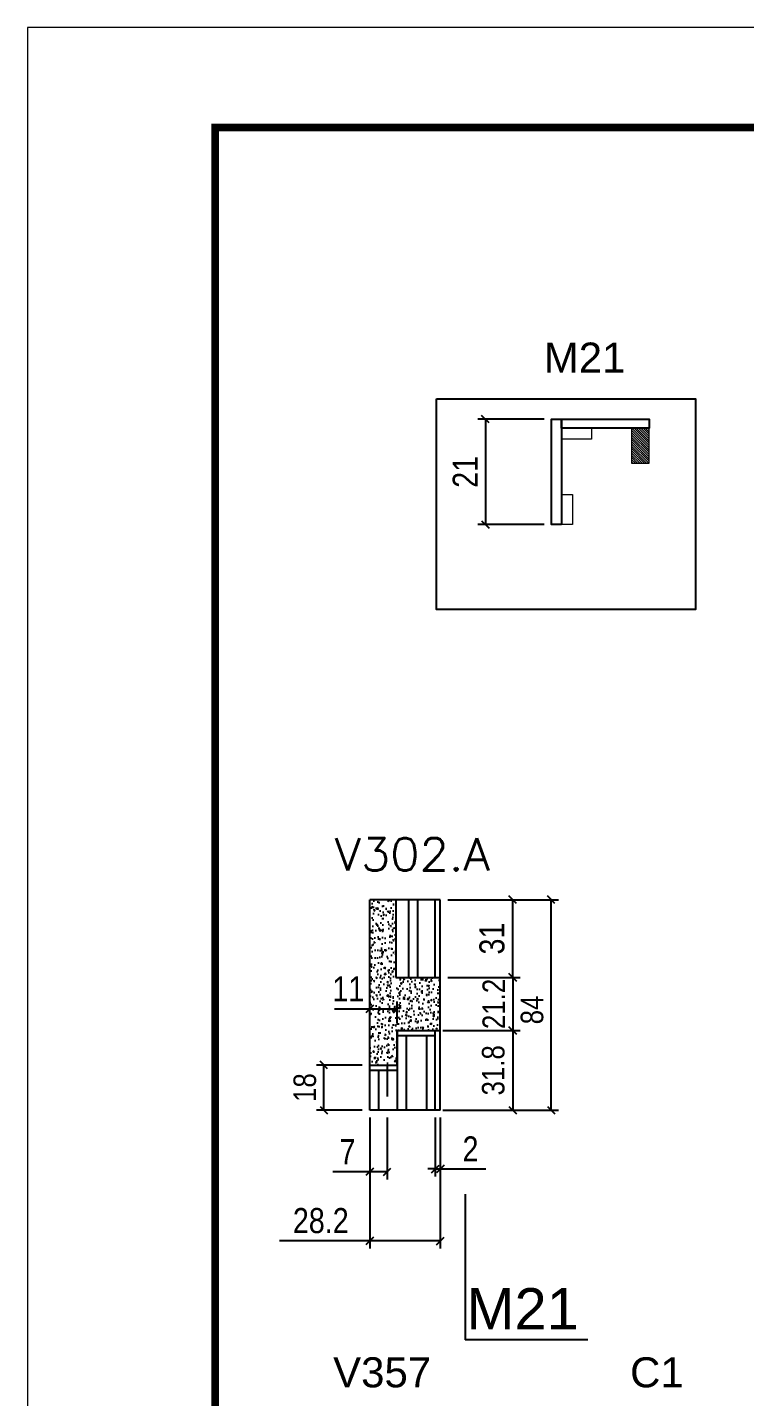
# Model space of a CAD drawing. Extents: x 137137 to 143418, y 10464 to 34486.
# Drawn here: x 138736 to 139022, y 32791 to 33337 of the extents above; entities that cross this region are included whole.
import ezdxf

# ---------------------------------------------------------------- set-up
doc = ezdxf.new("R2010")
doc.units = 0
doc.linetypes.add('DASHED', pattern=[0.75, 0.5, -0.25])
doc.linetypes.add('HIDDEN', pattern=[0.375, 0.25, -0.125])
for name, color, linetype in [('5', 5, 'Continuous'), ('COTA', 241, 'Continuous'), ('NOMENCLATURA', 7, 'Continuous'), ('Painéis', 200, 'Continuous'), ('SARR_2.2x7', 40, 'Continuous'), ('SARR_3.5x7', 81, 'Continuous')]:
    doc.layers.add(name, color=color, linetype=linetype)
for name, color, linetype, lineweight in [('Folhas', 255, 'Continuous', 9), ('Madeira', 126, 'Continuous', 18), ('Sarr 2.2x7', 40, 'Continuous', 9), ('SARRAFO DE PRESSAO', 251, 'DASHED', 9), ('Texto Seção', 7, 'Continuous', 15)]:
    doc.layers.add(name, color=color, linetype=linetype, lineweight=lineweight)
doc.styles.add('COTA TECNICA', font='techl___.ttf', dxfattribs={"height": 10})
doc.styles.add('COTA TECNICA-50', font='techl___.ttf', dxfattribs={"height": 9})
doc.styles.add('REGUA-120', font='ROMANS.shx', dxfattribs={"height": 15})
doc.styles.get("Standard").update_dxf_attribs({"font": 'arial.ttf'})
doc.dimstyles.new('COTA PAINEL-50', dxfattribs={"dimtxt": 9, "dimasz": 3, "dimexe": 3, "dimexo": 3, "dimgap": 3, "dimtad": 1, "dimdec": 1, "dimzin": 12, "dimdsep": 46, "dimtxsty": 'COTA TECNICA-50', "dimblk1": 'OBLIQUE', "dimblk2": 'OBLIQUE', "dimsah": 1, "dimcen": 0.9, "dimclrd": 4, "dimclre": 4, "dimclrt": 240, "dimadec": 1, "dimazin": 3, "dimtfac": 1, "dimtdec": 1, "dimtmove": 0, "dimatfit": 3, "dimfxl": 1, "dimtolj": 1, "dimtzin": 12, "dimarcsym": 0})
doc.dimstyles.new('PAINEL', dxfattribs={"dimtxt": 10, "dimasz": 3, "dimexe": 3, "dimexo": 3, "dimgap": 3, "dimtad": 1, "dimdec": 1, "dimzin": 12, "dimdsep": 46, "dimtxsty": 'COTA TECNICA', "dimblk1": 'OBLIQUE', "dimblk2": 'OBLIQUE', "dimsah": 1, "dimcen": 0.9, "dimclrd": 4, "dimclre": 4, "dimclrt": 240, "dimadec": 1, "dimazin": 3, "dimtfac": 1, "dimtdec": 1, "dimtmove": 0, "dimatfit": 3, "dimfxl": 1, "dimtolj": 1, "dimtzin": 12, "dimarcsym": 0})

# ---------------------------------------------------------------- blocks, each defined once
blk = doc.blocks.new('9999999999')
at = {"layer": 'Folhas'}
blk.add_lwpolyline([(98138.98, 34190.21), (99623.98, 34190.21), (99623.98, 35240.21), (98138.98, 35240.21)], close=True, dxfattribs=at)
at = {"layer": 'Folhas', "color": 30, "const_width": 3}
blk.add_lwpolyline([(98213.98, 34230.21), (99583.98, 34230.21), (99583.98, 35200.21), (98213.98, 35200.21)], close=True, dxfattribs=at)
blk = doc.blocks.new('_Oblique')
at = {"color": 0, "linetype": 'ByBlock', "lineweight": -2}
blk.add_line((-0.5, -0.5), (0.5, 0.5), dxfattribs=at)
blk = doc.blocks.new('*D458')
at = {"layer": 'Defpoints', "color": 0, "linetype": 'ByBlock', "transparency": 16777216}
for p in [(138945.1, 33180.77), (138918.66, 33138.77), (138945.1, 33138.77)]:
    blk.add_point(p, dxfattribs=at)
at = {"layer": 'Sarr 2.2x7', "color": 4, "linetype": 'ByBlock', "lineweight": -2, "transparency": 16777216}
for p, q in [((138942.1, 33180.77), (138915.66, 33180.77)), ((138918.66, 33180.77), (138918.66, 33138.77)), ((138942.1, 33138.77), (138915.66, 33138.77))]:
    blk.add_line(p, q, dxfattribs=at)
at = {"layer": 'Sarr 2.2x7', "color": 4, "linetype": 'ByBlock', "lineweight": -2, "transparency": 16777216, "xscale": 3, "yscale": 3, "zscale": 3}
for p, rotation in [((138918.66, 33180.77), 90), ((138918.66, 33138.77), 270)]:
    blk.add_blockref('_Oblique', p, dxfattribs=dict(at, rotation=rotation))
at = {"layer": 'Sarr 2.2x7', "color": 240, "linetype": 'ByBlock', "transparency": 16777216, "insert": (138910.6, 33159.77), "char_height": 10, "attachment_point": 5, "rotation": 90, "style": 'COTA TECNICA'}
blk.add_mtext('\\A1;21', dxfattribs=at)
blk = doc.blocks.new('*D2098')
at = {"layer": 'COTA', "color": 4, "linetype": 'ByBlock', "lineweight": -2, "transparency": 16777216}
for p, q in [((138872.48, 32901.94), (138872.48, 32877.29)), ((138879.48, 32901.94), (138879.48, 32877.29)), ((138872.48, 32880.29), (138857.75, 32880.29)), ((138879.48, 32880.29), (138872.48, 32880.29))]:
    blk.add_line(p, q, dxfattribs=at)
at = {"layer": 'Defpoints', "color": 0, "linetype": 'ByBlock', "transparency": 16777216}
for p in [(138872.48, 32904.94), (138879.48, 32904.94), (138872.48, 32880.29)]:
    blk.add_point(p, dxfattribs=at)
at = {"layer": 'COTA', "color": 4, "linetype": 'ByBlock', "lineweight": -2, "transparency": 16777216, "xscale": 3, "yscale": 3, "zscale": 3, "rotation": 180}
blk.add_blockref('_Oblique', (138872.48, 32880.29), dxfattribs=at)
at = {"layer": 'COTA', "color": 4, "linetype": 'ByBlock', "lineweight": -2, "transparency": 16777216, "xscale": 3, "yscale": 3, "zscale": 3}
blk.add_blockref('_Oblique', (138879.48, 32880.29), dxfattribs=at)
at = {"layer": 'COTA', "color": 240, "linetype": 'ByBlock', "transparency": 16777216, "insert": (138863.62, 32888.36), "char_height": 10, "attachment_point": 5, "style": 'COTA TECNICA'}
blk.add_mtext('\\A1;7', dxfattribs=at)
blk = doc.blocks.new('*D2099')
at = {"layer": 'COTA', "color": 4, "linetype": 'ByBlock', "lineweight": -2, "transparency": 16777216}
for p, q in [((138872.48, 32901.94), (138872.48, 32849.7)), ((138900.68, 32901.94), (138900.68, 32849.7)), ((138872.48, 32852.7), (138836.42, 32852.7)), ((138900.68, 32852.7), (138872.48, 32852.7))]:
    blk.add_line(p, q, dxfattribs=at)
at = {"layer": 'Defpoints', "color": 0, "linetype": 'ByBlock', "transparency": 16777216}
for p in [(138872.48, 32904.94), (138900.68, 32904.94), (138872.48, 32852.7)]:
    blk.add_point(p, dxfattribs=at)
at = {"layer": 'COTA', "color": 4, "linetype": 'ByBlock', "lineweight": -2, "transparency": 16777216, "xscale": 3, "yscale": 3, "zscale": 3, "rotation": 180}
blk.add_blockref('_Oblique', (138872.48, 32852.7), dxfattribs=at)
at = {"layer": 'COTA', "color": 4, "linetype": 'ByBlock', "lineweight": -2, "transparency": 16777216, "xscale": 3, "yscale": 3, "zscale": 3}
blk.add_blockref('_Oblique', (138900.68, 32852.7), dxfattribs=at)
at = {"layer": 'COTA', "color": 240, "linetype": 'ByBlock', "transparency": 16777216, "insert": (138852.95, 32860.79), "char_height": 10, "attachment_point": 5, "style": 'COTA TECNICA'}
blk.add_mtext('\\A1;28.2', dxfattribs=at)
blk = doc.blocks.new('*D2103')
at = {"layer": 'COTA', "color": 4, "linetype": 'ByBlock', "lineweight": -2, "transparency": 16777216}
for p, q in [((138901.68, 32936.74), (138932.57, 32936.74)), ((138929.57, 32936.74), (138929.57, 32904.94)), ((138901.68, 32904.94), (138932.57, 32904.94))]:
    blk.add_line(p, q, dxfattribs=at)
at = {"layer": 'Defpoints', "color": 0, "linetype": 'ByBlock', "transparency": 16777216}
for p in [(138898.68, 32936.74), (138898.68, 32904.94), (138929.57, 32904.94)]:
    blk.add_point(p, dxfattribs=at)
at = {"layer": 'COTA', "color": 4, "linetype": 'ByBlock', "lineweight": -2, "transparency": 16777216, "xscale": 3, "yscale": 3, "zscale": 3}
for p, rotation in [((138929.57, 32936.74), 90), ((138929.57, 32904.94), 270)]:
    blk.add_blockref('_Oblique', p, dxfattribs=dict(at, rotation=rotation))
at = {"layer": 'COTA', "color": 240, "linetype": 'ByBlock', "transparency": 16777216, "insert": (138921.85, 32920.84), "char_height": 9, "attachment_point": 5, "rotation": 90, "style": 'COTA TECNICA-50'}
blk.add_mtext('\\A1;31.8', dxfattribs=at)
blk = doc.blocks.new('*D2100')
at = {"layer": 'COTA', "color": 4, "linetype": 'ByBlock', "lineweight": -2, "transparency": 16777216}
for p, q in [((138903.68, 32957.94), (138932.57, 32957.94)), ((138929.57, 32957.94), (138929.57, 32936.74)), ((138903.68, 32936.74), (138932.57, 32936.74))]:
    blk.add_line(p, q, dxfattribs=at)
at = {"layer": 'Defpoints', "color": 0, "linetype": 'ByBlock', "transparency": 16777216}
for p in [(138900.68, 32957.94), (138900.68, 32936.74), (138929.57, 32936.74)]:
    blk.add_point(p, dxfattribs=at)
at = {"layer": 'COTA', "color": 4, "linetype": 'ByBlock', "lineweight": -2, "transparency": 16777216, "xscale": 3, "yscale": 3, "zscale": 3}
for p, rotation in [((138929.57, 32957.94), 90), ((138929.57, 32936.74), 270)]:
    blk.add_blockref('_Oblique', p, dxfattribs=dict(at, rotation=rotation))
at = {"layer": 'COTA', "color": 240, "linetype": 'ByBlock', "transparency": 16777216, "insert": (138922.01, 32947.34), "char_height": 9, "attachment_point": 5, "rotation": 90, "style": 'COTA TECNICA-50'}
blk.add_mtext('\\A1;21.2', dxfattribs=at)
blk = doc.blocks.new('*D2101')
at = {"layer": 'COTA', "color": 4, "linetype": 'ByBlock', "lineweight": -2, "transparency": 16777216}
for p, q in [((138898.68, 32901.94), (138898.68, 32878.46)), ((138900.68, 32901.94), (138900.68, 32878.46)), ((138898.68, 32881.46), (138895.68, 32881.46)), ((138898.68, 32881.46), (138900.68, 32881.46)), ((138900.68, 32881.46), (138918.8, 32881.46))]:
    blk.add_line(p, q, dxfattribs=at)
at = {"layer": 'Defpoints', "color": 0, "linetype": 'ByBlock', "transparency": 16777216}
for p in [(138898.68, 32904.94), (138900.68, 32904.94), (138900.68, 32881.46)]:
    blk.add_point(p, dxfattribs=at)
at = {"layer": 'COTA', "color": 4, "linetype": 'ByBlock', "lineweight": -2, "transparency": 16777216, "xscale": 3, "yscale": 3, "zscale": 3}
blk.add_blockref('_Oblique', (138898.68, 32881.46), dxfattribs=at)
at = {"layer": 'COTA', "color": 4, "linetype": 'ByBlock', "lineweight": -2, "transparency": 16777216, "xscale": 3, "yscale": 3, "zscale": 3, "rotation": 180}
blk.add_blockref('_Oblique', (138900.68, 32881.46), dxfattribs=at)
at = {"layer": 'COTA', "color": 240, "linetype": 'ByBlock', "transparency": 16777216, "insert": (138912.74, 32889.46), "char_height": 10, "attachment_point": 5, "style": 'COTA TECNICA'}
blk.add_mtext('\\A1;2', dxfattribs=at)
blk = doc.blocks.new('*D2104')
at = {"layer": 'COTA', "color": 4, "linetype": 'ByBlock', "lineweight": -2, "transparency": 16777216}
for p, q in [((138903.68, 32988.94), (138947.93, 32988.94)), ((138944.93, 32904.94), (138944.93, 32988.94)), ((138903.68, 32904.94), (138947.93, 32904.94))]:
    blk.add_line(p, q, dxfattribs=at)
at = {"layer": 'Defpoints', "color": 0, "linetype": 'ByBlock', "transparency": 16777216}
for p in [(138900.68, 32988.94), (138944.93, 32988.94), (138900.68, 32904.94)]:
    blk.add_point(p, dxfattribs=at)
at = {"layer": 'COTA', "color": 4, "linetype": 'ByBlock', "lineweight": -2, "transparency": 16777216, "xscale": 3, "yscale": 3, "zscale": 3}
for p, rotation in [((138944.93, 32988.94), 90), ((138944.93, 32904.94), 270)]:
    blk.add_blockref('_Oblique', p, dxfattribs=dict(at, rotation=rotation))
at = {"layer": 'COTA', "color": 240, "linetype": 'ByBlock', "transparency": 16777216, "insert": (138937.34, 32944.94), "char_height": 9, "attachment_point": 5, "rotation": 90, "style": 'COTA TECNICA-50'}
blk.add_mtext('\\A1;84', dxfattribs=at)
blk = doc.blocks.new('*D2105')
at = {"layer": 'COTA', "color": 4, "linetype": 'ByBlock', "lineweight": -2, "transparency": 16777216}
for p, q in [((138869.48, 32922.94), (138851.19, 32922.94)), ((138854.19, 32904.94), (138854.19, 32922.94)), ((138869.48, 32904.94), (138851.19, 32904.94))]:
    blk.add_line(p, q, dxfattribs=at)
at = {"layer": 'Defpoints', "color": 0, "linetype": 'ByBlock', "transparency": 16777216}
for p in [(138854.19, 32922.94), (138872.48, 32922.94), (138872.48, 32904.94)]:
    blk.add_point(p, dxfattribs=at)
at = {"layer": 'COTA', "color": 4, "linetype": 'ByBlock', "lineweight": -2, "transparency": 16777216, "xscale": 3, "yscale": 3, "zscale": 3}
for p, rotation in [((138854.19, 32922.94), 90), ((138854.19, 32904.94), 270)]:
    blk.add_blockref('_Oblique', p, dxfattribs=dict(at, rotation=rotation))
at = {"layer": 'COTA', "color": 240, "linetype": 'ByBlock', "transparency": 16777216, "insert": (138846.61, 32913.94), "char_height": 9, "attachment_point": 5, "rotation": 90, "style": 'COTA TECNICA-50'}
blk.add_mtext('\\A1;18', dxfattribs=at)
blk = doc.blocks.new('*D2102')
at = {"layer": 'COTA', "color": 4, "lineweight": -2, "ltscale": 25, "transparency": 16777216}
for p, q in [((138904.2, 32988.94), (138932.57, 32988.94)), ((138929.57, 32957.94), (138929.57, 32988.94)), ((138903.68, 32957.94), (138932.57, 32957.94))]:
    blk.add_line(p, q, dxfattribs=at)
at = {"layer": 'Defpoints', "color": 0, "ltscale": 25, "transparency": 16777216}
for p in [(138901.2, 32988.94), (138929.57, 32988.94), (138900.68, 32957.94)]:
    blk.add_point(p, dxfattribs=at)
at = {"layer": 'COTA', "color": 4, "lineweight": -2, "ltscale": 25, "transparency": 16777216, "xscale": 3, "yscale": 3, "zscale": 3}
for p, rotation in [((138929.57, 32988.94), 90), ((138929.57, 32957.94), 270)]:
    blk.add_blockref('_Oblique', p, dxfattribs=dict(at, rotation=rotation))
at = {"layer": 'COTA', "color": 240, "ltscale": 25, "transparency": 16777216, "insert": (138921.35, 32973.44), "char_height": 10, "attachment_point": 5, "rotation": 90, "style": 'COTA TECNICA'}
blk.add_mtext('\\A1;31', dxfattribs=at)
blk = doc.blocks.new('*D2106')
at = {"layer": 'COTA', "color": 4, "lineweight": -2, "ltscale": 25, "transparency": 16777216}
for p, q in [((138872.48, 32945.31), (138858.4, 32945.31)), ((138872.48, 32939.74), (138872.48, 32948.31)), ((138883.48, 32945.31), (138872.48, 32945.31)), ((138883.48, 32939.74), (138883.48, 32948.31))]:
    blk.add_line(p, q, dxfattribs=at)
at = {"layer": 'Defpoints', "color": 0, "ltscale": 25, "transparency": 16777216}
for p in [(138872.48, 32945.31), (138872.48, 32936.74), (138883.48, 32936.74)]:
    blk.add_point(p, dxfattribs=at)
at = {"layer": 'COTA', "color": 4, "lineweight": -2, "ltscale": 25, "transparency": 16777216, "xscale": 3, "yscale": 3, "zscale": 3, "rotation": 180}
blk.add_blockref('_Oblique', (138872.48, 32945.31), dxfattribs=at)
at = {"layer": 'COTA', "color": 4, "lineweight": -2, "ltscale": 25, "transparency": 16777216, "xscale": 3, "yscale": 3, "zscale": 3}
blk.add_blockref('_Oblique', (138883.48, 32945.31), dxfattribs=at)
at = {"layer": 'COTA', "color": 240, "ltscale": 25, "transparency": 16777216, "insert": (138863.94, 32953.36), "char_height": 10, "attachment_point": 5, "style": 'COTA TECNICA'}
blk.add_mtext('\\A1;11', dxfattribs=at)

msp = doc.modelspace()

# ---------------------------------------------------------------- hatches: boundary and pattern name
at = {"layer": 'COTA', "linetype": 'ByBlock'}
h = msp.add_hatch(dxfattribs=at)
h.set_pattern_fill('AR-CONC', color=256, scale=0.03)
h.set_pattern_definition([(50, (-0.8413, 15.3303), (5.46554007, -0.47817257), [0.5715, -6.2865]), (355, (-0.8413, 15.3303), (-1.05730264, 5.73170536), [0.4572, -5.02921753]), (100.4514447, (-0.386, 15.2904), (4.40823741, 5.25353256), [0.48570026, -5.34270734]), (46.1842, (-0.841, 16.854), (8.13237123, -1.26126984), [0.85725, -9.42975]), (96.6355576, (-0.164, 16.749), (7.122124, 7.42278374), [0.7285507, -8.01406824]), (351.184151, (-0.841, 16.854), (7.122124, 7.42278374), [0.685799, -7.54379196]), (21, (-0.0793, 16.4733), (4.54843174, -3.06795595), [0.5715, -6.2865]), (326, (-0.0793, 16.4733), (1.85406085, 5.52563898), [0.4572, -5.0292]), (71.451445, (0.2997, 16.2176), (6.40249258, 2.45768307), [0.48570026, -5.34269813]), (37.5, (-0.8413, 15.3303), (0.092658098, 2.536651166), [0, -4.96824, 0, -5.1054, 0, -5.04825]), (7.5, (-0.8413, 15.3303), (2.004589875, 3.005417245), [0, -2.91084, 0, -4.85394, 0, -1.92405]), (327.5, (-2.5406, 15.3303), (4.067717855, -0.17186232), [0, -1.905, 0, -5.9436, 0, -7.8867]), (317.5, (-3.3026, 15.3303), (4.44387544, 0.76279473), [0, -2.4765, 0, -3.94716, 0, -5.6007])])
h.paths.add_polyline_path([(138882.98, 32957.94), (138882.98, 32988.94), (138872.48, 32988.94), (138872.48, 32922.94), (138883.48, 32922.94), (138883.48, 32936.74), (138900.68, 32936.74), (138900.68, 32957.94)])
at = {"layer": 'Madeira'}
h = msp.add_hatch(dxfattribs=at)
h.set_pattern_fill('ANSI31', color=256, scale=0.2, angle=270, style=0)
h.set_pattern_definition([(315, (155550.07676, 19829.0409), (0.449012806, 0.449012806), [])])
h.paths.add_polyline_path([(138984.06, 33177.17), (138977.06, 33177.17), (138977.06, 33163.17), (138984.06, 33163.17)])

# ---------------------------------------------------------------- linework, layer by layer
at = {"linetype": 'ByBlock'}
msp.add_lwpolyline([(138899.15, 33188.93), (139002.58, 33188.93), (139002.58, 33104.85), (138899.15, 33104.85)], close=True, dxfattribs=at)
at = {"layer": 'COTA', "linetype": 'ByBlock'}
for p, q in [((138882.98, 32988.94), (138872.48, 32988.94)), ((138872.48, 32922.94), (138872.48, 32988.94)), ((138900.68, 32936.74), (138900.68, 32957.94))]:
    msp.add_line(p, q, dxfattribs=at)
at = {"layer": 'Madeira'}
msp.add_lwpolyline([(138984.06, 33177.17), (138977.06, 33177.17), (138977.06, 33163.17), (138984.06, 33163.17)], close=True, dxfattribs=at)
at = {"layer": 'NOMENCLATURA', "linetype": 'Continuous'}
for p in [(138910.65, 32871.46), (138959.64, 32813.19)]:
    msp.add_line(p, (138910.65, 32813.19), dxfattribs=at)
at = {"layer": 'Painéis', "ltscale": 25}
for p, q in [((138900.68, 32988.94), (138882.98, 32988.94)), ((138882.98, 32988.94), (138882.98, 32957.94)), ((138898.68, 32957.94), (138898.68, 32988.94)), ((138900.68, 32957.94), (138900.68, 32988.94)), ((138882.98, 32957.94), (138900.68, 32957.94))]:
    msp.add_line(p, q, dxfattribs=at)
at = {"layer": 'Painéis', "linetype": 'ByBlock'}
for p, q in [((138883.48, 32936.74), (138900.68, 32936.74)), ((138883.48, 32922.94), (138883.48, 32936.74)), ((138898.68, 32904.94), (138898.68, 32936.74)), ((138900.68, 32904.94), (138900.68, 32936.74)), ((138872.48, 32904.94), (138872.48, 32922.94)), ((138872.48, 32922.94), (138883.48, 32922.94)), ((138900.68, 32904.94), (138872.48, 32904.94))]:
    msp.add_line(p, q, dxfattribs=at)
at = {"layer": 'Painéis'}
msp.add_lwpolyline([(138949.1, 33138.77), (138945.1, 33138.77), (138945.1, 33180.77), (138949.1, 33180.77)], close=True, dxfattribs=at)
at = {"layer": 'Painéis', "linetype": 'ByBlock'}
msp.add_lwpolyline([(138949.1, 33180.77), (138984.04, 33180.77), (138984.04, 33177.17), (138949.1, 33177.17), (138949.1, 33180.77)], dxfattribs=at)
at = {"layer": 'Sarr 2.2x7', "linetype": 'ByBlock'}
for points in [[(138949.1, 33177.17), (138961.1, 33177.17), (138961.1, 33172.77), (138949.1, 33172.77), (138949.1, 33177.17)], [(138949.1, 33138.77), (138949.1, 33150.77), (138953.5, 33150.77), (138953.5, 33138.77), (138949.1, 33138.77)]]:
    msp.add_lwpolyline(points, dxfattribs=at)
at = {"layer": 'SARR_2.2x7', "linetype": 'Continuous'}
for p, q in [((138887.98, 32988.94), (138887.98, 32957.94)), ((138891.68, 32957.94), (138891.68, 32988.94)), ((138898.68, 32934.54), (138883.48, 32934.54)), ((138883.48, 32920.74), (138872.48, 32920.74))]:
    msp.add_line(p, q, dxfattribs=at)
at = {"layer": 'SARR_2.2x7', "linetype": 'HIDDEN', "ltscale": 50}
msp.add_line((138879.48, 32922.94), (138879.48, 32904.94), dxfattribs=at)
at = {"layer": 'SARR_3.5x7'}
for p, q in [((138883.48, 32936.74), (138883.48, 32904.94)), ((138886.98, 32934.54), (138886.98, 32904.94)), ((138895.18, 32934.54), (138895.18, 32904.94)), ((138875.98, 32920.74), (138875.98, 32904.94))]:
    msp.add_line(p, q, dxfattribs=at)

# ---------------------------------------------------------------- block references
at = {"layer": 'SARRAFO DE PRESSAO', "color": 6, "linetype": 'ByBlock'}
msp.add_blockref('9999999999', (40596.81, -1903), dxfattribs=at)

# ---------------------------------------------------------------- texts
at = {"layer": '5', "color": 7, "linetype": 'Continuous'}
msp.add_text('M21', height=12, rotation=360, dxfattribs=at).set_placement((138941.99, 33199.37))
at = {"layer": '5', "linetype": 'Continuous'}
for s, p in [('V357', (138857.87, 32794.28)), ('C1', (138976.45, 32794.28))]:
    msp.add_text(s, height=12, rotation=0, dxfattribs=at).set_placement(p)
at = {"layer": 'NOMENCLATURA', "linetype": 'Continuous'}
msp.add_text('M21', height=16.5, dxfattribs=at).set_placement((138911.11, 32817.39))
at = {"layer": 'Texto Seção', "style": 'REGUA-120', "width": 1.05}
msp.add_text('V302.A', height=13, dxfattribs=at).set_placement((138858.45, 33000.56))

# ---------------------------------------------------------------- dimensions: what is measured, and where the dimension line sits
at = {"layer": 'COTA', "linetype": 'ByBlock'}
for base, p1, p2, angle, picture, middle in [((138944.93, 32988.94), (138900.68, 32904.94), (138900.68, 32988.94), 90, '*D2104', (138944.93, 32944.94)), ((138929.57, 32936.74), (138900.68, 32957.94), (138900.68, 32936.74), 270, '*D2100', (138929.57, 32947.34))]:
    dim = msp.add_linear_dim(base=base, p1=p1, p2=p2, angle=angle, dimstyle='COTA PAINEL-50', override={"dimarcsym": 1}, dxfattribs=at)
    dim.commit()
    dim.dimension.update_dxf_attribs({"geometry": picture, "text_midpoint": middle, "dimtype": 161})
at = {"layer": 'COTA', "ltscale": 25}
dim = msp.add_linear_dim(base=(138929.57, 32988.94), p1=(138900.68, 32957.94), p2=(138901.2, 32988.94), angle=90, dimstyle='PAINEL', dxfattribs=at)
dim.commit()
dim.dimension.update_dxf_attribs({"geometry": '*D2102', "text_midpoint": (138921.35, 32973.44)})
dim = msp.add_linear_dim(base=(138872.48, 32945.31), p1=(138883.48, 32936.74), p2=(138872.48, 32936.74), dimstyle='PAINEL', dxfattribs=at)
dim.commit()
dim.dimension.update_dxf_attribs({"geometry": '*D2106', "text_midpoint": (138863.94, 32953.36)})
at = {"layer": 'COTA', "linetype": 'ByBlock'}
for p1, p2, distance, picture, middle in [((138898.68, 32936.74), (138898.68, 32904.94), 30.88, '*D2103', (138921.85, 32920.84)), ((138872.48, 32904.94), (138872.48, 32922.94), 18.29, '*D2105', (138846.61, 32913.94))]:
    dim = msp.add_aligned_dim(p1=p1, p2=p2, distance=distance, dimstyle='COTA PAINEL-50', override={"dimarcsym": 1}, dxfattribs=at)
    dim.commit()
    dim.dimension.update_dxf_attribs({"geometry": picture, "text_midpoint": middle})
dim = msp.add_linear_dim(base=(138872.48, 32852.7), p1=(138900.68, 32904.94), p2=(138872.48, 32904.94), dimstyle='PAINEL', dxfattribs=at)
dim.commit()
dim.dimension.update_dxf_attribs({"geometry": '*D2099', "text_midpoint": (138852.95, 32860.79)})
for base, p1, p2, picture, middle in [((138872.48, 32880.29), (138879.48, 32904.94), (138872.48, 32904.94), '*D2098', (138863.62, 32888.36)), ((138900.68, 32881.46), (138898.68, 32904.94), (138900.68, 32904.94), '*D2101', (138912.74, 32889.46))]:
    dim = msp.add_linear_dim(base=base, p1=p1, p2=p2, angle=180, dimstyle='PAINEL', dxfattribs=at)
    dim.commit()
    dim.dimension.update_dxf_attribs({"geometry": picture, "text_midpoint": middle})
at = {"layer": 'Sarr 2.2x7', "linetype": 'ByBlock'}
dim = msp.add_linear_dim(base=(138918.66, 33138.77), p1=(138945.1, 33180.77), p2=(138945.1, 33138.77), angle=90, dimstyle='PAINEL', override={"dimlfac": 0.5}, dxfattribs=at)
dim.commit()
dim.dimension.update_dxf_attribs({"geometry": '*D458', "text_midpoint": (138910.6, 33159.77)})

doc.saveas('drawing.dxf')
